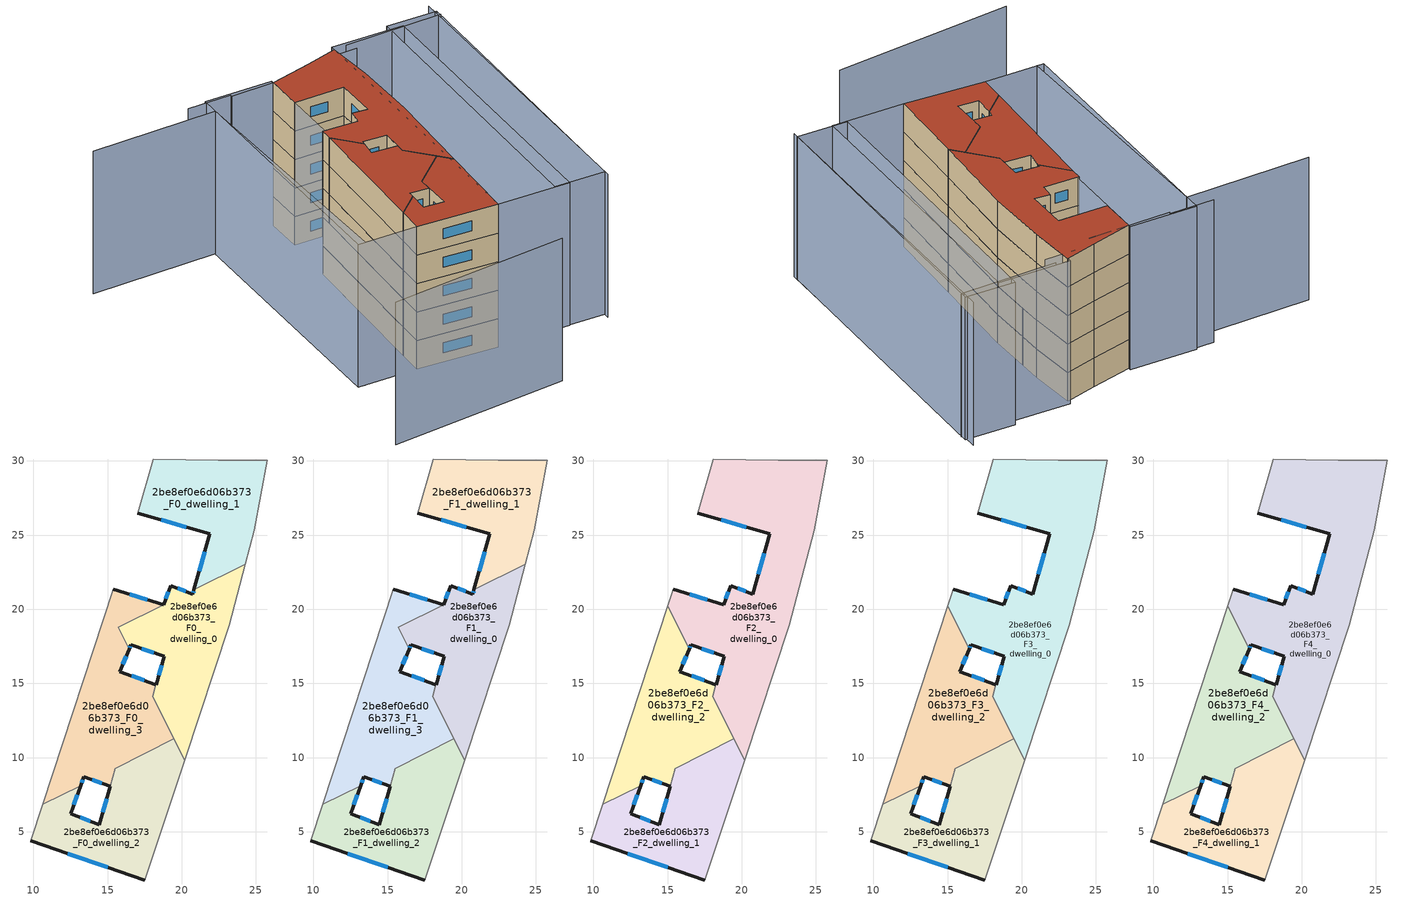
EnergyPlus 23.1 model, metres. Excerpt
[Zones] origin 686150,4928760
2be8ef0e6d06b373_F0_dwelling_0
 floor ground (EU_floor_Construction): 24.28,23.05 23.2,18.92 20.18,9.84 18.03,14.15 18.83,16.83 16.57,17.6 16.45,17.32 15.72,18.78 18.77,20.3 19.26,21.59 20.74,21.02 20.82,21.33 z0
 wall outside (EU_wall_Construction): 16.45,17.32 16.57,17.6 18.83,16.83 18.26,14.93 / 20.82,21.33 20.74,21.02 19.26,21.59 18.77,20.3 z0:3
 wall to 2be8ef0e6d06b373_F0_dwelling_3 (EU_wall_Construction): 18.77,20.3 15.72,18.78 16.45,17.32 / 18.26,14.92 18.03,14.15 19.47,11.26 z0:3
 wall to 2be8ef0e6d06b373_F0_dwelling_1 (EU_wall_Construction): 24.28,23.05 20.82,21.33 z0:3
 wall adiabatic (EU_wall_Construction): 20.18,9.84 23.2,18.92 24.28,23.05 z0:3
 wall to 2be8ef0e6d06b373_F0_dwelling_2 (EU_wall_Construction): 19.47,11.26 20.18,9.84 z0:3
 window (EU_Window_Construction): 18.65,16.21 18.45,15.55 / 17.3,17.35 18.1,17.08 / 16.49,17.41 16.53,17.51 / 19.1,21.17 18.93,20.72 / 20.26,21.21 19.74,21.41 / 20.79,21.23 20.76,21.12 z0.98:2.02
2be8ef0e6d06b373_F0_dwelling_1
 floor ground (EU_floor_Construction): 25.77,30.05 24.88,25.33 24.28,23.05 20.82,21.33 21.89,25.1 17.03,26.47 18.07,30.13 22.46,30.03 z0
 wall outside (EU_wall_Construction): 17.03,26.47 21.89,25.1 20.82,21.33 z0:3
 wall adiabatic (EU_wall_Construction): 24.28,23.05 24.88,25.33 25.77,30.05 22.46,30.03 18.07,30.13 17.03,26.47 z0:3
 window (EU_Window_Construction): 21.54,23.87 21.17,22.55 / 18.61,26.03 20.31,25.55 z0.98:2.02
2be8ef0e6d06b373_F0_dwelling_2
 floor ground (EU_floor_Construction): 19.47,11.26 20.18,9.84 17.5,1.75 9.81,4.39 10.61,6.84 13.18,8.12 12.52,6.21 14.45,5.49 15.53,9.29 z0
 wall outside (EU_wall_Construction): 15.18,8.06 14.45,5.49 12.52,6.21 13.18,8.12 / 9.81,4.39 17.5,1.75 z0:3
 wall to 2be8ef0e6d06b373_F0_dwelling_3 (EU_wall_Construction): 15.53,9.29 15.18,8.06 / 13.18,8.12 10.61,6.84 / 19.47,11.26 15.54,9.3 z0:3
 wall adiabatic (EU_wall_Construction): 17.5,1.75 20.18,9.84 / 10.61,6.84 9.81,4.39 z0:3
 window (EU_Window_Construction): 14.94,7.22 14.69,6.33 / 12.31,3.53 15,2.61 / 12.73,6.83 12.96,7.5 / 13.82,5.73 13.15,5.98 z0.98:2.02
2be8ef0e6d06b373_F0_dwelling_3
 floor ground (EU_floor_Construction): 18.77,20.3 15.72,18.78 16.45,17.32 15.82,15.79 18.26,14.92 18.03,14.15 19.47,11.26 15.53,9.29 15.18,8.06 13.38,8.71 13.18,8.12 10.61,6.84 15.37,21.36 z0
 wall outside (EU_wall_Construction): 13.18,8.12 13.38,8.71 15.18,8.06 / 18.77,20.3 15.37,21.36 / 18.26,14.92 15.82,15.79 16.45,17.32 z0:3
 wall adiabatic (EU_wall_Construction): 15.37,21.36 10.61,6.84 z0:3
 window (EU_Window_Construction): 13.24,8.31 13.31,8.52 / 17.67,20.65 16.48,21.02 / 16.03,16.29 16.25,16.82 / 17.47,15.2 16.61,15.51 / 13.97,8.5 14.59,8.27 z0.98:2.02
2be8ef0e6d06b373_F1_dwelling_0
 floor to 2be8ef0e6d06b373_F0_dwelling_0 (EU_floor_Construction): 24.28,23.05 23.2,18.92 20.18,9.84 18.03,14.15 18.83,16.83 16.57,17.6 16.45,17.32 15.72,18.78 18.77,20.3 19.26,21.59 20.74,21.02 20.82,21.33 z3
 wall outside (EU_wall_Construction): 16.45,17.32 16.57,17.6 18.83,16.83 18.26,14.93 / 20.82,21.33 20.74,21.02 19.26,21.59 18.77,20.3 z3:6
 wall to 2be8ef0e6d06b373_F1_dwelling_3 (EU_wall_Construction): 18.77,20.3 15.72,18.78 16.45,17.32 / 18.26,14.92 18.03,14.15 19.47,11.26 z3:6
 wall to 2be8ef0e6d06b373_F1_dwelling_1 (EU_wall_Construction): 24.28,23.05 20.82,21.33 z3:6
 wall adiabatic (EU_wall_Construction): 20.18,9.84 23.2,18.92 24.28,23.05 z3:6
 wall to 2be8ef0e6d06b373_F1_dwelling_2 (EU_wall_Construction): 19.47,11.26 20.18,9.84 z3:6
 window (EU_Window_Construction): 18.65,16.21 18.45,15.55 / 17.3,17.35 18.1,17.08 / 16.49,17.41 16.53,17.51 / 19.1,21.17 18.93,20.72 / 20.26,21.21 19.74,21.41 / 20.79,21.23 20.76,21.12 z3.98:5.02
2be8ef0e6d06b373_F1_dwelling_1
 floor to 2be8ef0e6d06b373_F0_dwelling_1 (EU_floor_Construction): 25.77,30.05 24.88,25.33 24.28,23.05 20.82,21.33 21.89,25.1 17.03,26.47 18.07,30.13 22.46,30.03 z3
 wall outside (EU_wall_Construction): 17.03,26.47 21.89,25.1 20.82,21.33 z3:6
 wall adiabatic (EU_wall_Construction): 24.28,23.05 24.88,25.33 25.77,30.05 22.46,30.03 18.07,30.13 17.03,26.47 z3:6
 window (EU_Window_Construction): 21.54,23.87 21.17,22.55 / 18.61,26.03 20.31,25.55 z3.98:5.02
2be8ef0e6d06b373_F1_dwelling_2
 floor to 2be8ef0e6d06b373_F0_dwelling_2 (EU_floor_Construction): 19.47,11.26 20.18,9.84 17.5,1.75 9.81,4.39 10.61,6.84 13.18,8.12 12.52,6.21 14.45,5.49 15.53,9.29 z3
 wall outside (EU_wall_Construction): 15.18,8.06 14.45,5.49 12.52,6.21 13.18,8.12 / 9.81,4.39 17.5,1.75 z3:6
 wall to 2be8ef0e6d06b373_F1_dwelling_3 (EU_wall_Construction): 15.53,9.29 15.18,8.06 / 13.18,8.12 10.61,6.84 / 19.47,11.26 15.54,9.3 z3:6
 wall adiabatic (EU_wall_Construction): 17.5,1.75 20.18,9.84 / 10.61,6.84 9.81,4.39 z3:6
 window (EU_Window_Construction): 14.94,7.22 14.69,6.33 / 12.31,3.53 15,2.61 / 12.73,6.83 12.96,7.5 / 13.82,5.73 13.15,5.98 z3.98:5.02
2be8ef0e6d06b373_F1_dwelling_3
 floor to 2be8ef0e6d06b373_F0_dwelling_3 (EU_floor_Construction): 18.77,20.3 15.72,18.78 16.45,17.32 15.82,15.79 18.26,14.92 18.03,14.15 19.47,11.26 15.53,9.29 15.18,8.06 13.38,8.71 13.18,8.12 10.61,6.84 15.37,21.36 z3
 wall outside (EU_wall_Construction): 13.18,8.12 13.38,8.71 15.18,8.06 / 18.77,20.3 15.37,21.36 / 18.26,14.92 15.82,15.79 16.45,17.32 z3:6
 wall adiabatic (EU_wall_Construction): 15.37,21.36 10.61,6.84 z3:6
 window (EU_Window_Construction): 13.24,8.31 13.31,8.52 / 17.67,20.65 16.48,21.02 / 16.03,16.29 16.25,16.82 / 17.47,15.2 16.61,15.51 / 13.97,8.5 14.59,8.27 z3.98:5.02
2be8ef0e6d06b373_F2_dwelling_0
 floor to 2be8ef0e6d06b373_F1_dwelling_0 (EU_floor_Construction): 24.28,23.05 23.2,18.92 20.18,9.84 18.03,14.15 18.83,16.83 16.57,17.6 16.45,17.32 15.72,18.78 18.77,20.3 19.26,21.59 20.74,21.02 20.82,21.33 z6
 floor to 2be8ef0e6d06b373_F1_dwelling_1 (EU_floor_Construction): 25.77,30.05 24.88,25.33 24.28,23.05 20.82,21.33 21.89,25.1 17.03,26.47 18.07,30.13 22.46,30.03 z6
 floor to 2be8ef0e6d06b373_F1_dwelling_3 (EU_floor_Construction): 18.77,20.3 15.72,18.78 15,20.23 15.37,21.36 z6
 wall outside (EU_wall_Construction): 16.45,17.32 16.57,17.6 18.83,16.83 18.26,14.93 / 17.03,26.47 21.89,25.1 20.74,21.02 19.26,21.59 18.77,20.3 15.37,21.36 z6:9
 wall to 2be8ef0e6d06b373_F2_dwelling_2 (EU_wall_Construction): 15,20.23 16.45,17.32 / 18.26,14.92 18.03,14.15 19.47,11.26 z6:9
 wall adiabatic (EU_wall_Construction): 15.37,21.36 15,20.23 / 20.18,9.84 23.2,18.92 24.88,25.33 25.77,30.05 22.46,30.03 18.07,30.13 17.03,26.47 z6:9
 wall to 2be8ef0e6d06b373_F2_dwelling_1 (EU_wall_Construction): 19.47,11.26 20.18,9.84 z6:9
 window (EU_Window_Construction): 18.65,16.21 18.45,15.55 / 17.3,17.35 18.1,17.08 / 16.49,17.41 16.53,17.51 / 17.67,20.65 16.48,21.02 / 19.1,21.17 18.93,20.72 / 20.26,21.21 19.74,21.41 / 21.51,23.77 21.11,22.35 / 18.61,26.03 20.31,25.55 z6.98:8.02
2be8ef0e6d06b373_F2_dwelling_1
 floor to 2be8ef0e6d06b373_F1_dwelling_2 (EU_floor_Construction): 19.47,11.26 20.18,9.84 17.5,1.75 9.81,4.39 10.61,6.84 13.18,8.12 12.52,6.21 14.45,5.49 15.54,9.3 z6
 wall outside (EU_wall_Construction): 15.18,8.06 14.45,5.49 12.52,6.21 13.18,8.12 / 9.81,4.39 17.5,1.75 z6:9
 wall to 2be8ef0e6d06b373_F2_dwelling_2 (EU_wall_Construction): 15.53,9.29 15.18,8.06 / 13.18,8.12 10.61,6.84 / 19.47,11.26 15.54,9.3 z6:9
 wall adiabatic (EU_wall_Construction): 17.5,1.75 20.18,9.84 / 10.61,6.84 9.81,4.39 z6:9
 window (EU_Window_Construction): 14.94,7.22 14.69,6.33 / 12.31,3.53 15,2.61 / 12.73,6.83 12.96,7.5 / 13.82,5.73 13.15,5.98 z6.98:8.02
2be8ef0e6d06b373_F2_dwelling_2
 floor to 2be8ef0e6d06b373_F1_dwelling_3 (EU_floor_Construction): 16.45,17.32 15.82,15.79 18.26,14.92 18.03,14.15 19.47,11.26 15.53,9.29 15.18,8.06 13.38,8.71 13.18,8.12 10.61,6.84 15,20.23 z6
 wall outside (EU_wall_Construction): 13.18,8.12 13.38,8.71 15.18,8.06 / 18.26,14.92 15.82,15.79 16.45,17.32 z6:9
 wall adiabatic (EU_wall_Construction): 15,20.23 10.61,6.84 z6:9
 window (EU_Window_Construction): 13.24,8.31 13.31,8.52 / 16.03,16.29 16.25,16.82 / 17.47,15.2 16.61,15.51 / 13.97,8.5 14.59,8.27 z6.98:8.02
2be8ef0e6d06b373_F3_dwelling_0
 floor to 2be8ef0e6d06b373_F2_dwelling_0 (EU_floor_Construction): 25.77,30.05 24.88,25.33 23.2,18.92 20.18,9.84 18.03,14.15 18.83,16.83 16.57,17.6 16.45,17.32 15,20.23 15.37,21.36 18.77,20.3 19.26,21.59 20.74,21.02 21.89,25.1 17.03,26.47 18.07,30.13 22.46,30.03 z9
 wall outside (EU_wall_Construction): 16.45,17.32 16.57,17.6 18.83,16.83 18.26,14.93 / 17.03,26.47 21.89,25.1 20.74,21.02 19.26,21.59 18.77,20.3 15.37,21.36 z9:12
 wall to 2be8ef0e6d06b373_F3_dwelling_2 (EU_wall_Construction): 15,20.23 16.45,17.32 / 18.26,14.92 18.03,14.15 19.47,11.26 z9:12
 wall adiabatic (EU_wall_Construction): 15.37,21.36 15,20.23 / 20.18,9.84 23.2,18.92 24.88,25.33 25.77,30.05 22.46,30.03 18.07,30.13 17.03,26.47 z9:12
 wall to 2be8ef0e6d06b373_F3_dwelling_1 (EU_wall_Construction): 19.47,11.26 20.18,9.84 z9:12
 window (EU_Window_Construction): 18.65,16.21 18.45,15.55 / 17.3,17.35 18.1,17.08 / 16.49,17.41 16.53,17.51 / 17.67,20.65 16.48,21.02 / 19.1,21.17 18.93,20.72 / 20.26,21.21 19.74,21.41 / 21.51,23.77 21.11,22.35 / 18.61,26.03 20.31,25.55 z9.98:11.02
2be8ef0e6d06b373_F3_dwelling_1
 floor to 2be8ef0e6d06b373_F2_dwelling_1 (EU_floor_Construction): 19.47,11.26 20.18,9.84 17.5,1.75 9.81,4.39 10.61,6.84 13.18,8.12 12.52,6.21 14.45,5.49 15.53,9.29 z9
 wall outside (EU_wall_Construction): 15.18,8.06 14.45,5.49 12.52,6.21 13.18,8.12 / 9.81,4.39 17.5,1.75 z9:12
 wall to 2be8ef0e6d06b373_F3_dwelling_2 (EU_wall_Construction): 15.53,9.29 15.18,8.06 / 13.18,8.12 10.61,6.84 / 19.47,11.26 15.54,9.3 z9:12
 wall adiabatic (EU_wall_Construction): 17.5,1.75 20.18,9.84 / 10.61,6.84 9.81,4.39 z9:12
 window (EU_Window_Construction): 14.94,7.22 14.69,6.33 / 12.31,3.53 15,2.61 / 12.73,6.83 12.96,7.5 / 13.82,5.73 13.15,5.98 z9.98:11.02
2be8ef0e6d06b373_F3_dwelling_2
 floor to 2be8ef0e6d06b373_F2_dwelling_2 (EU_floor_Construction): 16.45,17.32 15.82,15.79 18.26,14.92 18.03,14.15 19.47,11.26 15.53,9.29 15.18,8.06 13.38,8.71 13.18,8.12 10.61,6.84 15,20.23 z9
 wall outside (EU_wall_Construction): 13.18,8.12 13.38,8.71 15.18,8.06 / 18.26,14.92 15.82,15.79 16.45,17.32 z9:12
 wall adiabatic (EU_wall_Construction): 15,20.23 10.61,6.84 z9:12
 window (EU_Window_Construction): 13.24,8.31 13.31,8.52 / 16.03,16.29 16.25,16.82 / 17.47,15.2 16.61,15.51 / 13.97,8.5 14.59,8.27 z9.98:11.02
2be8ef0e6d06b373_F4_dwelling_0
 floor to 2be8ef0e6d06b373_F3_dwelling_0 (EU_floor_Construction): 25.77,30.05 24.88,25.33 23.2,18.92 20.18,9.84 18.03,14.15 18.83,16.83 16.57,17.6 16.45,17.32 15,20.23 15.37,21.36 18.77,20.3 19.26,21.59 20.74,21.02 21.89,25.1 17.03,26.47 18.07,30.13 22.46,30.03 z12
 wall outside (EU_wall_Construction): 16.45,17.32 16.57,17.6 18.83,16.83 18.26,14.93 / 17.03,26.47 21.89,25.1 20.74,21.02 19.26,21.59 18.77,20.3 15.37,21.36 z12:15
 wall to 2be8ef0e6d06b373_F4_dwelling_2 (EU_wall_Construction): 15,20.23 16.45,17.32 / 18.26,14.92 18.03,14.15 19.47,11.26 z12:15
 wall adiabatic (EU_wall_Construction): 15.37,21.36 15,20.23 / 20.18,9.84 23.2,18.92 24.88,25.33 25.77,30.05 22.46,30.03 18.07,30.13 17.03,26.47 z12:15
 wall to 2be8ef0e6d06b373_F4_dwelling_1 (EU_wall_Construction): 19.47,11.26 20.18,9.84 z12:15
 window (EU_Window_Construction): 18.65,16.21 18.45,15.55 / 17.3,17.35 18.1,17.08 / 16.49,17.41 16.53,17.51 / 17.67,20.65 16.48,21.02 / 19.1,21.17 18.93,20.72 / 20.26,21.21 19.74,21.41 / 21.51,23.77 21.11,22.35 / 18.61,26.03 20.31,25.55 z12.98:14.02
 roof outside (EU_roof_Construction): 20.18,9.84 23.2,18.92 24.88,25.33 25.77,30.05 22.46,30.03 18.07,30.13 17.03,26.47 21.89,25.1 20.74,21.02 19.26,21.59 18.77,20.3 15.37,21.36 15,20.23 16.45,17.32 16.57,17.6 18.83,16.83 18.03,14.15 z15
2be8ef0e6d06b373_F4_dwelling_1
 floor to 2be8ef0e6d06b373_F3_dwelling_1 (EU_floor_Construction): 19.47,11.26 20.18,9.84 17.5,1.75 9.81,4.39 10.61,6.84 13.18,8.12 12.52,6.21 14.45,5.49 15.53,9.29 z12
 wall outside (EU_wall_Construction): 15.18,8.06 14.45,5.49 12.52,6.21 13.18,8.12 / 9.81,4.39 17.5,1.75 z12:15
 wall to 2be8ef0e6d06b373_F4_dwelling_2 (EU_wall_Construction): 15.53,9.29 15.18,8.06 / 13.18,8.12 10.61,6.84 / 19.47,11.26 15.54,9.3 z12:15
 wall adiabatic (EU_wall_Construction): 17.5,1.75 20.18,9.84 / 10.61,6.84 9.81,4.39 z12:15
 window (EU_Window_Construction): 14.94,7.22 14.69,6.33 / 12.31,3.53 15,2.61 / 12.73,6.83 12.96,7.5 / 13.82,5.73 13.15,5.98 z12.98:14.02
 roof outside (EU_roof_Construction): 17.5,1.75 20.18,9.84 19.47,11.26 15.54,9.3 14.45,5.49 12.52,6.21 13.18,8.12 10.61,6.84 9.81,4.39 z15
2be8ef0e6d06b373_F4_dwelling_2
 floor to 2be8ef0e6d06b373_F3_dwelling_2 (EU_floor_Construction): 16.45,17.32 15.82,15.79 18.26,14.92 18.03,14.15 19.47,11.26 15.53,9.29 15.18,8.06 13.38,8.71 13.18,8.12 10.61,6.84 15,20.23 z12
 wall outside (EU_wall_Construction): 13.18,8.12 13.38,8.71 15.18,8.06 / 18.26,14.92 15.82,15.79 16.45,17.32 z12:15
 wall adiabatic (EU_wall_Construction): 15,20.23 10.61,6.84 z12:15
 window (EU_Window_Construction): 13.24,8.31 13.31,8.52 / 16.03,16.29 16.25,16.82 / 17.47,15.2 16.61,15.51 / 13.97,8.5 14.59,8.27 z12.98:14.02
 roof outside (EU_roof_Construction): 19.47,11.26 18.03,14.15 18.26,14.92 15.82,15.79 16.45,17.32 15,20.23 10.61,6.84 13.18,8.12 13.38,8.71 15.18,8.06 15.53,9.29 z15
shading: -0.47,-2.98 17.45,-6.21 / 27.84,-1.76 36.81,29.07 / -1.16,33.72 11.12,30.56 / 11.12,30.56 4.76,5.86 / 36.55,27.32 27.02,29.78 / 27.33,28.79 22.46,30.03 / 22.21,29.07 13.95,31.19 / 14,31.4 9.76,32.59 / 36.72,27.96 27.99,-1.26 / 27.99,-1.26 23.13,0.19 / 23.13,0.19 31.86,29.42 / 31.86,29.42 36.72,27.96 / 17.5,1.75 25.9,30.49 / 25.9,30.49 32.92,28.43 / 32.92,28.43 24.52,-0.3 / 24.52,-0.3 17.5,1.75 / 4.09,6.03 11.61,32.26 / 11.61,32.26 18.15,30.38 / 18.15,30.38 10.63,4.16 / 10.63,4.16 4.09,6.03 z0:15
[Building]
EU S2 Campaign: North Axis=0; Terrain=City; Solar Distribution=FullExterior
[Site:Location]
Bologna: Latitude=44.5; Longitude=11.25; Time Zone=1; Elevation=37
[SizingPeriod:WeatherFileDays]
AnnualSizingPeriod: Begin Month=1; Begin Day of Month=1; End Month=12; End Day of Month=31; Day of Week for Start Day=Monday; Use Weather File Daylight Saving Period=No; Use Weather File Rain and Snow Indicators=No
[MATERIAL]
EU_InternalMass_Material: Roughness=MediumRough; Thickness=0.1; Conductivity=1; Density=1800; Specific Heat=900; Thermal Absorptance=0.9; Solar Absorptance=0.7; Visible Absorptance=0.7
[MATERIAL:NOMASS] Roughness=MediumRough; Thermal Absorptance=0.9; Solar Absorptance=0.7; Visible Absorptance=0.7
Name | Thermal Resistance
EU_wall_NoMass | 0.905828
EU_roof_NoMass | 0.37593
EU_floor_NoMass | 0.67114
[WINDOWMATERIAL:SIMPLEGLAZINGSYSTEM]
EU_Window_SimpleGlazing: UFactor=4.52486; Solar Heat Gain Coefficient=0.85; Visible Transmittance=0.85
[CONSTRUCTION]
EU_wall_Construction: EU_wall_NoMass
EU_roof_Construction: EU_roof_NoMass
EU_floor_Construction: EU_floor_NoMass
EU_Window_Construction: EU_Window_SimpleGlazing
EU_InternalMass_Construction: EU_InternalMass_Material
[ZONE] Type=1; Multiplier=1; Ceiling Height=autocalculate; Floor Area=autocalculate; Part of Total Floor Area=Yes
Name | Volume
2be8ef0e6d06b373_F0_dwelling_0; 2be8ef0e6d06b373_F1_dwelling_0 | 138.598
2be8ef0e6d06b373_F2_dwelling_0; 2be8ef0e6d06b373_F3_dwelling_0; 2be8ef0e6d06b373_F4_dwelling_0 | 286.779
2be8ef0e6d06b373_F0_dwelling_1; 2be8ef0e6d06b373_F1_dwelling_1 | 133.542
2be8ef0e6d06b373_F2_dwelling_1; 2be8ef0e6d06b373_F3_dwelling_1; 2be8ef0e6d06b373_F4_dwelling_1; 2be8ef0e6d06b373_F0_dwelling_2; 2be8ef0e6d06b373_F1_dwelling_2 | 141.343
2be8ef0e6d06b373_F2_dwelling_2; 2be8ef0e6d06b373_F3_dwelling_2; 2be8ef0e6d06b373_F4_dwelling_2 | 147.319
2be8ef0e6d06b373_F0_dwelling_3; 2be8ef0e6d06b373_F1_dwelling_3 | 161.951
[INTERNALMASS] Construction=EU_InternalMass_Construction
Name | Zone or ZoneList | Surface Area
2be8ef0e6d06b373_F0_dwelling_0_EU_InternalMass | 2be8ef0e6d06b373_F0_dwelling_0 | 46.1998
2be8ef0e6d06b373_F0_dwelling_1_EU_InternalMass | 2be8ef0e6d06b373_F0_dwelling_1 | 44.5142
2be8ef0e6d06b373_F0_dwelling_2_EU_InternalMass | 2be8ef0e6d06b373_F0_dwelling_2 | 47.1146
2be8ef0e6d06b373_F0_dwelling_3_EU_InternalMass | 2be8ef0e6d06b373_F0_dwelling_3 | 53.9814
2be8ef0e6d06b373_F1_dwelling_0_EU_InternalMass | 2be8ef0e6d06b373_F1_dwelling_0 | 46.1998
2be8ef0e6d06b373_F1_dwelling_1_EU_InternalMass | 2be8ef0e6d06b373_F1_dwelling_1 | 44.5142
2be8ef0e6d06b373_F1_dwelling_2_EU_InternalMass | 2be8ef0e6d06b373_F1_dwelling_2 | 47.1146
2be8ef0e6d06b373_F1_dwelling_3_EU_InternalMass | 2be8ef0e6d06b373_F1_dwelling_3 | 53.9814
2be8ef0e6d06b373_F2_dwelling_0_EU_InternalMass | 2be8ef0e6d06b373_F2_dwelling_0 | 95.5937
2be8ef0e6d06b373_F2_dwelling_1_EU_InternalMass | 2be8ef0e6d06b373_F2_dwelling_1 | 47.1146
2be8ef0e6d06b373_F2_dwelling_2_EU_InternalMass | 2be8ef0e6d06b373_F2_dwelling_2 | 49.1051
2be8ef0e6d06b373_F3_dwelling_0_EU_InternalMass | 2be8ef0e6d06b373_F3_dwelling_0 | 95.5937
2be8ef0e6d06b373_F3_dwelling_1_EU_InternalMass | 2be8ef0e6d06b373_F3_dwelling_1 | 47.1146
2be8ef0e6d06b373_F3_dwelling_2_EU_InternalMass | 2be8ef0e6d06b373_F3_dwelling_2 | 49.1051
2be8ef0e6d06b373_F4_dwelling_0_EU_InternalMass | 2be8ef0e6d06b373_F4_dwelling_0 | 95.5937
2be8ef0e6d06b373_F4_dwelling_1_EU_InternalMass | 2be8ef0e6d06b373_F4_dwelling_1 | 47.1146
2be8ef0e6d06b373_F4_dwelling_2_EU_InternalMass | 2be8ef0e6d06b373_F4_dwelling_2 | 49.1051
[OTHEREQUIPMENT] Fuel Type=Electricity; Design Level Calculation Method=Watts/Area; Power per Zone Floor Area=1; Fraction Latent=0; Fraction Radiant=0; Fraction Lost=0; Carbon Dioxide Generation Rate=0; EndUse Subcategory=EU_Step8_InternalGains
Name | Zone or ZoneList or Space or SpaceList | Schedule
EU_Step8_InternalGain_2be8ef0e6d06b373_F0_dwelling_0_f000 | 2be8ef0e6d06b373_F0_dwelling_0 | EU_Step8_GainSchedule_2be8ef0e6d06b373_F0_dwelling_0_f000
EU_Step8_InternalGain_2be8ef0e6d06b373_F0_dwelling_1_f000 | 2be8ef0e6d06b373_F0_dwelling_1 | EU_Step8_GainSchedule_2be8ef0e6d06b373_F0_dwelling_1_f000
EU_Step8_InternalGain_2be8ef0e6d06b373_F0_dwelling_2_f000 | 2be8ef0e6d06b373_F0_dwelling_2 | EU_Step8_GainSchedule_2be8ef0e6d06b373_F0_dwelling_2_f000
EU_Step8_InternalGain_2be8ef0e6d06b373_F0_dwelling_3_f000 | 2be8ef0e6d06b373_F0_dwelling_3 | EU_Step8_GainSchedule_2be8ef0e6d06b373_F0_dwelling_3_f000
EU_Step8_InternalGain_2be8ef0e6d06b373_F1_dwelling_0_f000 | 2be8ef0e6d06b373_F1_dwelling_0 | EU_Step8_GainSchedule_2be8ef0e6d06b373_F1_dwelling_0_f000
EU_Step8_InternalGain_2be8ef0e6d06b373_F1_dwelling_1_f000 | 2be8ef0e6d06b373_F1_dwelling_1 | EU_Step8_GainSchedule_2be8ef0e6d06b373_F1_dwelling_1_f000
EU_Step8_InternalGain_2be8ef0e6d06b373_F1_dwelling_2_f000 | 2be8ef0e6d06b373_F1_dwelling_2 | EU_Step8_GainSchedule_2be8ef0e6d06b373_F1_dwelling_2_f000
EU_Step8_InternalGain_2be8ef0e6d06b373_F1_dwelling_3_f000 | 2be8ef0e6d06b373_F1_dwelling_3 | EU_Step8_GainSchedule_2be8ef0e6d06b373_F1_dwelling_3_f000
EU_Step8_InternalGain_2be8ef0e6d06b373_F2_dwelling_0_f000 | 2be8ef0e6d06b373_F2_dwelling_0 | EU_Step8_GainSchedule_2be8ef0e6d06b373_F2_dwelling_0_f000
EU_Step8_InternalGain_2be8ef0e6d06b373_F2_dwelling_1_f000 | 2be8ef0e6d06b373_F2_dwelling_1 | EU_Step8_GainSchedule_2be8ef0e6d06b373_F2_dwelling_1_f000
EU_Step8_InternalGain_2be8ef0e6d06b373_F2_dwelling_2_f000 | 2be8ef0e6d06b373_F2_dwelling_2 | EU_Step8_GainSchedule_2be8ef0e6d06b373_F2_dwelling_2_f000
EU_Step8_InternalGain_2be8ef0e6d06b373_F3_dwelling_0_f000 | 2be8ef0e6d06b373_F3_dwelling_0 | EU_Step8_GainSchedule_2be8ef0e6d06b373_F3_dwelling_0_f000
EU_Step8_InternalGain_2be8ef0e6d06b373_F3_dwelling_1_f000 | 2be8ef0e6d06b373_F3_dwelling_1 | EU_Step8_GainSchedule_2be8ef0e6d06b373_F3_dwelling_1_f000
EU_Step8_InternalGain_2be8ef0e6d06b373_F3_dwelling_2_f000 | 2be8ef0e6d06b373_F3_dwelling_2 | EU_Step8_GainSchedule_2be8ef0e6d06b373_F3_dwelling_2_f000
EU_Step8_InternalGain_2be8ef0e6d06b373_F4_dwelling_0_f000 | 2be8ef0e6d06b373_F4_dwelling_0 | EU_Step8_GainSchedule_2be8ef0e6d06b373_F4_dwelling_0_f000
EU_Step8_InternalGain_2be8ef0e6d06b373_F4_dwelling_1_f000 | 2be8ef0e6d06b373_F4_dwelling_1 | EU_Step8_GainSchedule_2be8ef0e6d06b373_F4_dwelling_1_f000
EU_Step8_InternalGain_2be8ef0e6d06b373_F4_dwelling_2_f000 | 2be8ef0e6d06b373_F4_dwelling_2 | EU_Step8_GainSchedule_2be8ef0e6d06b373_F4_dwelling_2_f000
[ZONEVENTILATION:DESIGNFLOWRATE] Schedule=EU_AlwaysOn; Design Flow Rate Calculation Method=AirChanges/Hour; Air Changes per Hour=0.73129; Ventilation Type=Natural; Fan Pressure Rise=0; Fan Total Efficiency=1; Constant Term Coefficient=1; Temperature Term Coefficient=0; Velocity Term Coefficient=0; Velocity Squared Term Coefficient=0; Minimum Indoor Temperature=-100; Maximum Indoor Temperature=100; Delta Temperature=-100; Minimum Outdoor Temperature=-100; Maximum Outdoor Temperature=100; Maximum Wind Speed=40
Name | Zone or ZoneList or Space or SpaceList
EU_ConstantAir_2be8ef0e6d06b373_F0_dwelling_0 | 2be8ef0e6d06b373_F0_dwelling_0
EU_ConstantAir_2be8ef0e6d06b373_F0_dwelling_1 | 2be8ef0e6d06b373_F0_dwelling_1
EU_ConstantAir_2be8ef0e6d06b373_F0_dwelling_2 | 2be8ef0e6d06b373_F0_dwelling_2
EU_ConstantAir_2be8ef0e6d06b373_F0_dwelling_3 | 2be8ef0e6d06b373_F0_dwelling_3
EU_ConstantAir_2be8ef0e6d06b373_F1_dwelling_0 | 2be8ef0e6d06b373_F1_dwelling_0
EU_ConstantAir_2be8ef0e6d06b373_F1_dwelling_1 | 2be8ef0e6d06b373_F1_dwelling_1
EU_ConstantAir_2be8ef0e6d06b373_F1_dwelling_2 | 2be8ef0e6d06b373_F1_dwelling_2
EU_ConstantAir_2be8ef0e6d06b373_F1_dwelling_3 | 2be8ef0e6d06b373_F1_dwelling_3
EU_ConstantAir_2be8ef0e6d06b373_F2_dwelling_0 | 2be8ef0e6d06b373_F2_dwelling_0
EU_ConstantAir_2be8ef0e6d06b373_F2_dwelling_1 | 2be8ef0e6d06b373_F2_dwelling_1
EU_ConstantAir_2be8ef0e6d06b373_F2_dwelling_2 | 2be8ef0e6d06b373_F2_dwelling_2
EU_ConstantAir_2be8ef0e6d06b373_F3_dwelling_0 | 2be8ef0e6d06b373_F3_dwelling_0
EU_ConstantAir_2be8ef0e6d06b373_F3_dwelling_1 | 2be8ef0e6d06b373_F3_dwelling_1
EU_ConstantAir_2be8ef0e6d06b373_F3_dwelling_2 | 2be8ef0e6d06b373_F3_dwelling_2
EU_ConstantAir_2be8ef0e6d06b373_F4_dwelling_0 | 2be8ef0e6d06b373_F4_dwelling_0
EU_ConstantAir_2be8ef0e6d06b373_F4_dwelling_1 | 2be8ef0e6d06b373_F4_dwelling_1
EU_ConstantAir_2be8ef0e6d06b373_F4_dwelling_2 | 2be8ef0e6d06b373_F4_dwelling_2
[HVACTEMPLATE:THERMOSTAT] Constant Heating Setpoint=20; Constant Cooling Setpoint=50
EU_HeatOnly_2be8ef0e6d06b373_F0_dwelling_0; EU_HeatOnly_2be8ef0e6d06b373_F0_dwelling_1; EU_HeatOnly_2be8ef0e6d06b373_F0_dwelling_2; EU_HeatOnly_2be8ef0e6d06b373_F0_dwelling_3; EU_HeatOnly_2be8ef0e6d06b373_F1_dwelling_0; EU_HeatOnly_2be8ef0e6d06b373_F1_dwelling_1; EU_HeatOnly_2be8ef0e6d06b373_F1_dwelling_2; EU_HeatOnly_2be8ef0e6d06b373_F1_dwelling_3; EU_HeatOnly_2be8ef0e6d06b373_F2_dwelling_0; EU_HeatOnly_2be8ef0e6d06b373_F2_dwelling_1; EU_HeatOnly_2be8ef0e6d06b373_F2_dwelling_2; EU_HeatOnly_2be8ef0e6d06b373_F3_dwelling_0; EU_HeatOnly_2be8ef0e6d06b373_F3_dwelling_1; EU_HeatOnly_2be8ef0e6d06b373_F3_dwelling_2; EU_HeatOnly_2be8ef0e6d06b373_F4_dwelling_0; EU_HeatOnly_2be8ef0e6d06b373_F4_dwelling_1; EU_HeatOnly_2be8ef0e6d06b373_F4_dwelling_2
[HVACTEMPLATE:ZONE:IDEALLOADSAIRSYSTEM] System Availability Schedule=EU_AlwaysOn; Maximum Heating Supply Air Temperature=50; Minimum Cooling Supply Air Temperature=13; Maximum Heating Supply Air Humidity Ratio=0.0156; Minimum Cooling Supply Air Humidity Ratio=0.0077; Heating Limit=NoLimit; Cooling Limit=NoLimit; Heating Availability Schedule=EU_AlwaysOn; Cooling Availability Schedule=EU_CoolingOff; Dehumidification Control Type=ConstantSensibleHeatRatio; Cooling Sensible Heat Ratio=0.7; Dehumidification Setpoint=60; Humidification Control Type=None; Humidification Setpoint=30; Outdoor Air Method=None; Outdoor Air Flow Rate per Person=0.00944; Outdoor Air Flow Rate per Zone Floor Area=0; Outdoor Air Flow Rate per Zone=0; Demand Controlled Ventilation Type=None; Outdoor Air Economizer Type=NoEconomizer; Heat Recovery Type=None; Sensible Heat Recovery Effectiveness=0.7; Latent Heat Recovery Effectiveness=0.65
Name | Template Thermostat
2be8ef0e6d06b373_F0_dwelling_0 | EU_HeatOnly_2be8ef0e6d06b373_F0_dwelling_0
2be8ef0e6d06b373_F0_dwelling_1 | EU_HeatOnly_2be8ef0e6d06b373_F0_dwelling_1
2be8ef0e6d06b373_F0_dwelling_2 | EU_HeatOnly_2be8ef0e6d06b373_F0_dwelling_2
2be8ef0e6d06b373_F0_dwelling_3 | EU_HeatOnly_2be8ef0e6d06b373_F0_dwelling_3
2be8ef0e6d06b373_F1_dwelling_0 | EU_HeatOnly_2be8ef0e6d06b373_F1_dwelling_0
2be8ef0e6d06b373_F1_dwelling_1 | EU_HeatOnly_2be8ef0e6d06b373_F1_dwelling_1
2be8ef0e6d06b373_F1_dwelling_2 | EU_HeatOnly_2be8ef0e6d06b373_F1_dwelling_2
2be8ef0e6d06b373_F1_dwelling_3 | EU_HeatOnly_2be8ef0e6d06b373_F1_dwelling_3
2be8ef0e6d06b373_F2_dwelling_0 | EU_HeatOnly_2be8ef0e6d06b373_F2_dwelling_0
2be8ef0e6d06b373_F2_dwelling_1 | EU_HeatOnly_2be8ef0e6d06b373_F2_dwelling_1
2be8ef0e6d06b373_F2_dwelling_2 | EU_HeatOnly_2be8ef0e6d06b373_F2_dwelling_2
2be8ef0e6d06b373_F3_dwelling_0 | EU_HeatOnly_2be8ef0e6d06b373_F3_dwelling_0
2be8ef0e6d06b373_F3_dwelling_1 | EU_HeatOnly_2be8ef0e6d06b373_F3_dwelling_1
2be8ef0e6d06b373_F3_dwelling_2 | EU_HeatOnly_2be8ef0e6d06b373_F3_dwelling_2
2be8ef0e6d06b373_F4_dwelling_0 | EU_HeatOnly_2be8ef0e6d06b373_F4_dwelling_0
2be8ef0e6d06b373_F4_dwelling_1 | EU_HeatOnly_2be8ef0e6d06b373_F4_dwelling_1
2be8ef0e6d06b373_F4_dwelling_2 | EU_HeatOnly_2be8ef0e6d06b373_F4_dwelling_2
[SIZING:ZONE] Zone Cooling Design Supply Air Temperature Input Method=SupplyAirTemperature; Zone Cooling Design Supply Air Temperature=13; Zone Heating Design Supply Air Temperature Input Method=SupplyAirTemperature; Zone Heating Design Supply Air Temperature=50; Zone Cooling Design Supply Air Humidity Ratio=0.008; Zone Heating Design Supply Air Humidity Ratio=0.008; Cooling Design Air Flow Method=DesignDay; Cooling Design Air Flow Rate=0; Cooling Minimum Air Flow per Zone Floor Area=0.000762; Cooling Minimum Air Flow=0; Cooling Minimum Air Flow Fraction=0.2; Heating Design Air Flow Method=DesignDay; Heating Design Air Flow Rate=0; Heating Maximum Air Flow per Zone Floor Area=0.002032; Heating Maximum Air Flow=0.141576; Heating Maximum Air Flow Fraction=0.3; Account for Dedicated Outdoor Air System=No; Dedicated Outdoor Air System Control Strategy=NeutralSupplyAir; Dedicated Outdoor Air Low Setpoint Temperature for Design=autosize; Dedicated Outdoor Air High Setpoint Temperature for Design=autosize; Zone Load Sizing Method=Sensible Load Only No Latent Load; Zone Latent Cooling Design Supply Air Humidity Ratio Input Method=HumidityRatioDifference; Zone Cooling Design Supply Air Humidity Ratio Difference=0.005; Zone Latent Heating Design Supply Air Humidity Ratio Input Method=HumidityRatioDifference; Zone Humidification Design Supply Air Humidity Ratio Difference=0.005
2be8ef0e6d06b373_F0_dwelling_0; 2be8ef0e6d06b373_F0_dwelling_1; 2be8ef0e6d06b373_F0_dwelling_2; 2be8ef0e6d06b373_F0_dwelling_3; 2be8ef0e6d06b373_F1_dwelling_0; 2be8ef0e6d06b373_F1_dwelling_1; 2be8ef0e6d06b373_F1_dwelling_2; 2be8ef0e6d06b373_F1_dwelling_3; 2be8ef0e6d06b373_F2_dwelling_0; 2be8ef0e6d06b373_F2_dwelling_1; 2be8ef0e6d06b373_F2_dwelling_2; 2be8ef0e6d06b373_F3_dwelling_0; 2be8ef0e6d06b373_F3_dwelling_1; 2be8ef0e6d06b373_F3_dwelling_2; 2be8ef0e6d06b373_F4_dwelling_0; 2be8ef0e6d06b373_F4_dwelling_1; 2be8ef0e6d06b373_F4_dwelling_2
[SCHEDULE:CONSTANT]
Name | Hourly Value
EU_AlwaysOn | 1
EU_CoolingOff | 0
[SCHEDULE:FILE] Column Number=1; Rows to Skip at Top=0; Number of Hours of Data=8760; Column Separator=Comma; Interpolate to Timestep=No; Minutes per Item=60; Adjust Schedule for Daylight Savings=Yes
Name | File
EU_Step8_GainSchedule_2be8ef0e6d06b373_F0_dwelling_0_f000 | ../../schedules/2be8ef0e6d06b373/2be8ef0e6d06b373_F0_dwelling_0_f000_gain.csv
EU_Step8_GainSchedule_2be8ef0e6d06b373_F0_dwelling_1_f000 | ../../schedules/2be8ef0e6d06b373/2be8ef0e6d06b373_F0_dwelling_1_f000_gain.csv
EU_Step8_GainSchedule_2be8ef0e6d06b373_F0_dwelling_2_f000 | ../../schedules/2be8ef0e6d06b373/2be8ef0e6d06b373_F0_dwelling_2_f000_gain.csv
EU_Step8_GainSchedule_2be8ef0e6d06b373_F0_dwelling_3_f000 | ../../schedules/2be8ef0e6d06b373/2be8ef0e6d06b373_F0_dwelling_3_f000_gain.csv
EU_Step8_GainSchedule_2be8ef0e6d06b373_F1_dwelling_0_f000 | ../../schedules/2be8ef0e6d06b373/2be8ef0e6d06b373_F1_dwelling_0_f000_gain.csv
EU_Step8_GainSchedule_2be8ef0e6d06b373_F1_dwelling_1_f000 | ../../schedules/2be8ef0e6d06b373/2be8ef0e6d06b373_F1_dwelling_1_f000_gain.csv
EU_Step8_GainSchedule_2be8ef0e6d06b373_F1_dwelling_2_f000 | ../../schedules/2be8ef0e6d06b373/2be8ef0e6d06b373_F1_dwelling_2_f000_gain.csv
EU_Step8_GainSchedule_2be8ef0e6d06b373_F1_dwelling_3_f000 | ../../schedules/2be8ef0e6d06b373/2be8ef0e6d06b373_F1_dwelling_3_f000_gain.csv
EU_Step8_GainSchedule_2be8ef0e6d06b373_F2_dwelling_0_f000 | ../../schedules/2be8ef0e6d06b373/2be8ef0e6d06b373_F2_dwelling_0_f000_gain.csv
EU_Step8_GainSchedule_2be8ef0e6d06b373_F2_dwelling_1_f000 | ../../schedules/2be8ef0e6d06b373/2be8ef0e6d06b373_F2_dwelling_1_f000_gain.csv
EU_Step8_GainSchedule_2be8ef0e6d06b373_F2_dwelling_2_f000 | ../../schedules/2be8ef0e6d06b373/2be8ef0e6d06b373_F2_dwelling_2_f000_gain.csv
EU_Step8_GainSchedule_2be8ef0e6d06b373_F3_dwelling_0_f000 | ../../schedules/2be8ef0e6d06b373/2be8ef0e6d06b373_F3_dwelling_0_f000_gain.csv
EU_Step8_GainSchedule_2be8ef0e6d06b373_F3_dwelling_1_f000 | ../../schedules/2be8ef0e6d06b373/2be8ef0e6d06b373_F3_dwelling_1_f000_gain.csv
EU_Step8_GainSchedule_2be8ef0e6d06b373_F3_dwelling_2_f000 | ../../schedules/2be8ef0e6d06b373/2be8ef0e6d06b373_F3_dwelling_2_f000_gain.csv
EU_Step8_GainSchedule_2be8ef0e6d06b373_F4_dwelling_0_f000 | ../../schedules/2be8ef0e6d06b373/2be8ef0e6d06b373_F4_dwelling_0_f000_gain.csv
EU_Step8_GainSchedule_2be8ef0e6d06b373_F4_dwelling_1_f000 | ../../schedules/2be8ef0e6d06b373/2be8ef0e6d06b373_F4_dwelling_1_f000_gain.csv
EU_Step8_GainSchedule_2be8ef0e6d06b373_F4_dwelling_2_f000 | ../../schedules/2be8ef0e6d06b373/2be8ef0e6d06b373_F4_dwelling_2_f000_gain.csv
